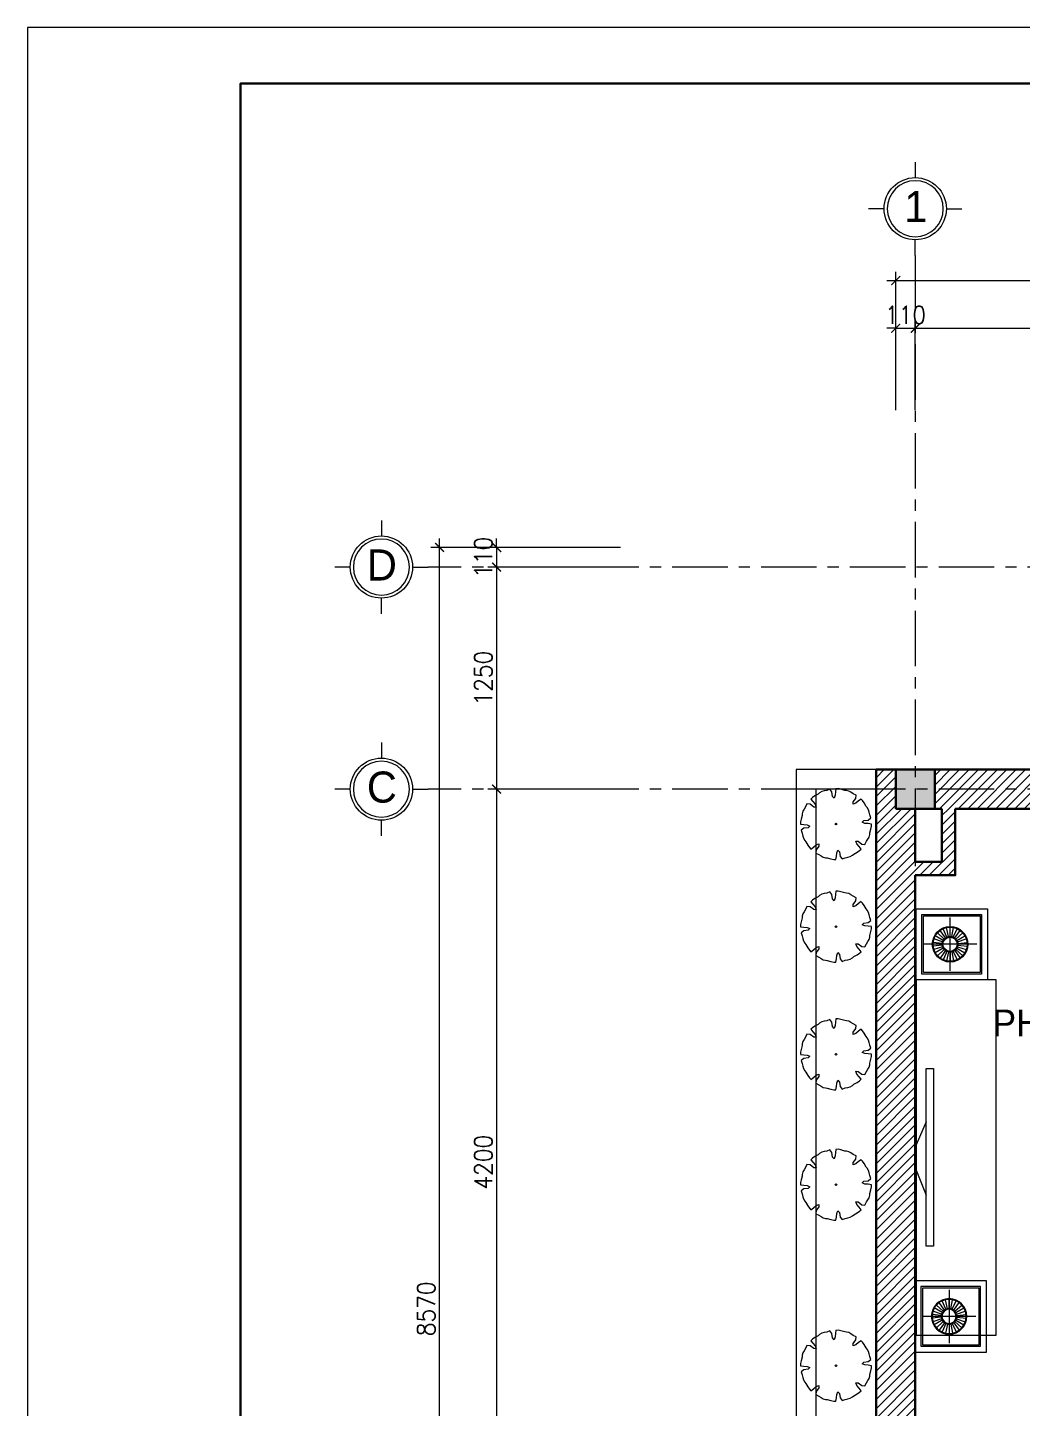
# Model space of a CAD drawing. Header units: millimetres. Extents: x -529782 to -142003, y -492574 to -273331.
# Drawn here: x -270099 to -264501, y -383213 to -375441 of the extents above; entities that cross this region are included whole.
import ezdxf
from ezdxf.enums import TextEntityAlignment as Align

# ---------------------------------------------------------------- set-up
doc = ezdxf.new("R2010")
doc.units = ezdxf.units.MM
doc.header["$LTSCALE"] = 500
doc.header["$MEASUREMENT"] = 0
doc.header["$PDMODE"] = 3
doc.linetypes.add('CENTER', pattern=[2, 1.25, -0.25, 0.25, -0.25])
doc.layers.get('0').update_dxf_attribs({"linetype": 'CONTINUOUS', "lineweight": 13})
doc.layers.get('Defpoints').update_dxf_attribs({"color": 255, "linetype": 'CONTINUOUS', "lineweight": 13})
for name, color, linetype, lineweight in [('1.cat 30', 30, 'CONTINUOUS', 35), ('1.cot', 2, 'CONTINUOUS', 35), ('2.thay 145', 145, 'CONTINUOUS', 18), ('3.manh 08', 8, 'CONTINUOUS', 9), ('7.tim 67', 67, 'CENTER', 9), ('8.vat lieu 08', 8, 'CONTINUOUS', 5), ('9.text \xad white', 7, 'CONTINUOUS', 15), ('CA.thay 145', 145, 'CONTINUOUS', 18), ('noithat', 15, 'CONTINUOUS', 9)]:
    doc.layers.add(name, color=color, linetype=linetype, lineweight=lineweight)
doc.styles.add('CA.JSC1', font='')
doc.styles.get("Standard").update_dxf_attribs({"font": 'txt.shx', "width": 0.9})
doc.styles.get('CA.JSC1').set_extended_font_data('.VnAvantH')
doc.dimstyles.new('CA 50', dxfattribs={"dimscale": 0, "dimtxt": 100, "dimasz": 50, "dimexe": 50, "dimexo": 0, "dimgap": 25, "dimtad": 1, "dimdec": 0, "dimzin": 0, "dimdsep": 46, "dimtxsty": 'Standard', "dimblk": 'ARCHTICK', "dimcen": 0.09, "dimdle": 50, "dimclrd": 256, "dimclre": 256, "dimclrt": 7, "dimadec": 0, "dimazin": 0, "dimtfac": 1, "dimtdec": 0, "dimtix": 1, "dimtmove": 2, "dimatfit": 3, "dimldrblk": 'DOT', "dimfxl": 1, "dimtolj": 1, "dimtzin": 0, "dimarcsym": 0})
pattern_1 = [(45, (0, 0), (-26.51650429449553, 26.51650429449553), [])]

# ---------------------------------------------------------------- blocks, each defined once
blk = doc.blocks.new('A$C5087272F')
at = {"layer": 'noithat'}
for p, q in [((-0.0007299021817743778, 500.000033332326), (499.9992700978182, 500.000033332326)), ((-0.0007299021817743778, 3.333232598379254e-05), (-0.0007299021817743778, 500.000033332326)), ((499.9992700978182, 500.000033332326), (499.9992700978182, 3.333232598379254e-05)), ((39.99927009781823, 460.000033332326), (459.9992700978182, 460.000033332326)), ((39.99927009781823, 40.00003333232598), (39.99927009781823, 460.000033332326)), ((49.99927009781823, 450.000033332326), (449.9992700978182, 450.000033332326)), ((49.99927009781823, 50.00003333232598), (49.99927009781823, 450.000033332326)), ((250.364759543445, 425.4739536031266), (250.364759543445, 50.47395360312657)), ((449.9992700978182, 450.000033332326), (449.9992700978182, 50.00003333232598)), ((459.9992700978182, 460.000033332326), (459.9992700978182, 40.00003333232598)), ((205.8688248484395, 270.302142476954), (153.2827202170156, 308.5081838763435)), ((213.5625761910342, 278.8469190023025), (170.0690867765807, 327.1513326599379)), ((222.864759543445, 285.6053508094628), (190.364759543445, 341.8970020546694)), ((233.3688248484395, 290.2820619999547), (213.2827202170156, 352.1007355584879)), ((244.6156940623187, 292.6726578458329), (237.8213439448737, 357.3165810464998)), ((256.1138250171207, 292.6726578458329), (262.9081751345657, 357.3165810464998)), ((267.3606942309998, 290.2820619999547), (287.4467988624237, 352.1007355584879)), ((277.864759543445, 285.6053508094628), (310.364759543445, 341.8970020546694)), ((287.1669428884052, 278.8469190023025), (330.6604323028587, 327.1513326599379)), ((294.8606942309998, 270.302142476954), (347.4467988624237, 308.5081838763435)), ((437.864759543445, 237.9739536031266), (62.86475954344496, 237.9739536031266)), ((195.364759543445, 237.9739536031266), (130.364759543445, 237.9739536031266)), ((196.5666415034793, 249.4090965970536), (132.9870474501513, 262.9233565016766)), ((196.5666415034793, 226.5388106054743), (132.9870474501513, 213.0245507045765)), ((200.1197593673132, 260.3444689720054), (140.7393046258949, 286.7823507695575)), ((200.1197593673132, 215.6034382342477), (140.7393046258949, 189.1655564329703)), ((205.8688248484395, 205.6457647255738), (153.2827202170156, 167.4397233261843)), ((213.5625761910342, 197.1009882002254), (170.0690867765807, 148.7965745463152)), ((287.1669428884052, 197.1009882002254), (330.6604323028587, 148.7965745463152)), ((294.8606942309998, 205.6457647255738), (347.4467988624237, 167.4397233261843)), ((300.6097597121261, 260.3444689720054), (359.990214460995, 286.7823507695575)), ((300.6097597121261, 215.6034382342477), (359.990214460995, 189.1655564329703)), ((304.1628775834106, 249.4090965970536), (367.742471629288, 262.9233565016766)), ((304.1628775834106, 226.5388106054743), (367.742471629288, 213.0245507045765)), ((305.364759543445, 237.9739536031266), (370.364759543445, 237.9739536031266)), ((222.864759543445, 190.342556393065), (190.364759543445, 134.0509051478584)), ((233.3688248484395, 185.6658452062984), (213.2827202170156, 123.8471716477652)), ((244.6156940623187, 183.275249356695), (237.8213439448737, 118.6313261597534)), ((256.1138250171207, 183.275249356695), (262.9081751345657, 118.6313261597534)), ((267.3606942309998, 185.6658452062984), (287.4467988624237, 123.8471716477652)), ((277.864759543445, 190.342556393065), (310.364759543445, 134.0509051478584)), ((499.9992700978182, 3.333232598379254e-05), (-0.0007299021817743778, 3.333232598379254e-05)), ((459.9992700978182, 40.00003333232598), (39.99927009781823, 40.00003333232598)), ((449.9992700978182, 50.00003333232598), (49.99927009781823, 50.00003333232598))]:
    blk.add_line(p, q, dxfattribs=at)
for radius in [125, 120, 55, 50]:
    blk.add_circle((250.364759543445, 237.9739536031266), radius, dxfattribs=at)
blk = doc.blocks.new('A$C4C885104')
at = {"color": 116}
for p, q in [((436.6658100187778, 1150.784047540277), (391.9539651125669, 1141.274789348245)), ((488.6582685410976, 1170.073332030326), (436.6658100187778, 1150.784047540277)), ((523.2338181063533, 1127.694199115038), (488.6582685410976, 1170.073332030326)), ((590.7773687541485, 1179.303973764181), (582.2152336016297, 1127.694199115038)), ((626.0363964810967, 1180.779463738203), (590.9718065112829, 1179.016527913511)), ((674.1872363835573, 1171.091655563563), (626.0363964810967, 1180.779463738203)), ((735.6963426545262, 1151.897532328963), (674.1872363835573, 1171.091655563563)), ((763.951683267951, 1150.556445363909), (735.6963426545262, 1151.897532328963)), ((806.5286409407854, 1140.67340945825), (763.951683267951, 1150.556445363909)), ((108.3223132416606, 928.0125306583941), (85.21269899606705, 877.6437764950097)), ((162.7678298652172, 922.4715949036181), (108.3223132416606, 928.0125306583941)), ((221.9800174385309, 874.0717957802117), (162.7678298652172, 922.4715949036181)), ((174.0000470802188, 1006.677533041686), (204.473745688796, 964.1375089287758)), ((197.8864303231239, 1032.629086423665), (174.3408041521907, 1006.611803103238)), ((238.7920089364052, 1059.793210025877), (197.8864303231239, 1032.629086423665)), ((204.473745688796, 964.1375089287758), (243.7894519716501, 920.8273653835058)), ((295.8722552955151, 1089.668938875198), (238.7920089364052, 1059.793210025877)), ((243.7894519716501, 920.8273653835058), (261.6728151217103, 873.3919323831797)), ((316.8008278906345, 1108.683531083167), (295.8722552955151, 1089.668938875198)), ((353.90112221241, 1131.769455332309), (316.8008278906345, 1108.683531083167)), ((391.9539651125669, 1141.274789348245), (353.90112221241, 1131.769455332309)), ((530.8443866893649, 1051.643678631634), (523.2338181063533, 1127.694199115038)), ((558.4339253008366, 1023.12375240773), (530.8443866893649, 1051.643678631634)), ((579.362497895956, 1069.298544041812), (558.4339253008366, 1023.12375240773)), ((582.2152336016297, 1127.694199115038), (579.362497895956, 1069.298544041812)), ((840.1634260341525, 1120.514920104295), (806.5286409407854, 1140.67340945825)), ((878.5079255625606, 1095.650363322347), (840.1634260341525, 1120.514920104295)), ((874.2528812214732, 919.3636479377747), (874.9314493313432, 959.0203841254115)), ((921.7349730953574, 937.2313998639584), (874.2528812214732, 919.3636479377747)), ((874.9314493313432, 959.0203841254115), (923.3798379153013, 1018.174386106431)), ((928.9252418875694, 1072.564439073205), (878.5079255625606, 1095.650363322347)), ((965.0867357477546, 976.5084720775485), (921.7349730953574, 937.2313998639584)), ((923.3798379153013, 1018.174386106431), (928.9252418875694, 1072.564439073205)), ((1007.667621448636, 1006.950263235718), (965.0867357477546, 976.5084720775485)), ((1033.645683541894, 983.0893143303692), (1007.60379087925, 1006.611803103238)), ((1060.835544556379, 942.2219700105488), (1033.645683541894, 983.0893143303692)), ((1090.742624059319, 885.1997763514519), (1060.835544556379, 942.2219700105488)), ((28.91413167864084, 734.9715481288731), (9.701128542423248, 673.5248466357589)), ((30.25457375496626, 763.201085370034), (28.91413167864084, 734.9715481288731)), ((40.14733090251684, 805.732280086726), (30.25457375496626, 763.201085370034)), ((60.3266307413578, 839.3359756208956), (40.14733090251684, 805.732280086726)), ((85.21269899606705, 877.6437764950097), (60.3266307413578, 839.3359756208956)), ((261.6728151217103, 873.3919323831797), (221.9800174385309, 874.0717957802117)), ((1109.77395555377, 864.2937315702438), (1090.742624059319, 885.1997763514519)), ((1132.883569799364, 827.2289132736623), (1109.77395555377, 864.2937315702438)), ((1128.806269057095, 658.0616332218051), (1171.226105317473, 692.6051687821746)), ((1142.400217555463, 789.2124824263155), (1132.883569799364, 827.2289132736623)), ((1151.916865311563, 744.5465362593532), (1142.400217555463, 789.2124824263155)), ((1171.226105317473, 692.6051687821746), (1151.916865311563, 744.5465362593532)), ((9.701128542423248, 673.5248466357589), (-0.0001368746161460876, 625.4213227592409)), ((-0.0001368746161460876, 625.4213227592409), (1.766497045755386, 590.3902083970606)), ((1.480732470750809, 590.1949806697667), (53.13734395802021, 581.641259200871)), ((53.13734395802021, 522.7187835760415), (10.71848971396685, 488.175248015672)), ((10.71848971396685, 488.175248015672), (30.02674770355225, 436.2338805347681)), ((53.13734395802021, 581.641259200871), (111.5924027115107, 578.7913267724216)), ((129.2646339610219, 530.322854578495), (53.13734395802021, 522.7187835760415)), ((111.5924027115107, 578.7913267724216), (157.8126132115722, 557.8823388591409)), ((157.8126132115722, 557.8823388591409), (129.2646339610219, 530.322854578495)), ((1024.130999803543, 622.8980779387057), (1052.678979061544, 650.456581171602)), ((1070.351210311055, 601.9881089814007), (1024.130999803543, 622.8980779387057)), ((1052.678979061544, 650.456581171602), (1128.806269057095, 658.0616332218051)), ((1128.806269057095, 599.138176549226), (1070.351210311055, 601.9881089814007)), ((1180.463862560689, 590.5844550840557), (1128.806269057095, 599.138176549226)), ((1153.030463352799, 445.8078876212239), (1172.243466481566, 507.2545891180634)), ((1172.243466481566, 507.2545891180634), (1181.943749897182, 555.3581129908562)), ((1181.943749897182, 555.3581129908562), (1180.17711597681, 590.3902083970606)), ((30.02674770355225, 436.2338805347681), (39.54339545965195, 391.5669533237815)), ((39.54339545965195, 391.5669533237815), (49.06004321575165, 353.5505224764347)), ((49.06004321575165, 353.5505224764347), (72.17063947021961, 316.4857041798532)), ((72.17063947021961, 316.4857041798532), (91.20197096467018, 295.5796593986452)), ((91.20197096467018, 295.5796593986452), (121.1090504676104, 238.5574657395482)), ((121.1090504676104, 238.5574657395482), (148.2979294732213, 197.691102463752)), ((216.8568772748113, 204.2719447165728), (260.2096219360828, 243.5490169301629)), ((260.2096219360828, 243.5490169301629), (307.691713809967, 261.4157878160477)), ((307.691713809967, 261.4157878160477), (307.0131456926465, 221.7590516246855)), ((920.2707979008555, 307.3875033706427), (959.9635955765843, 306.7076399698853)), ((938.1541610509157, 259.9520703665912), (920.2707979008555, 307.3875033706427)), ((977.4698673337698, 216.6419268213212), (938.1541610509157, 259.9520703665912)), ((959.9635955765843, 306.7076399698853), (1019.175783157349, 258.3088218942285)), ((1019.175783157349, 258.3088218942285), (1073.621299773455, 252.7669050954282)), ((1073.621299773455, 252.7669050954282), (1096.731896027923, 303.1366402991116)), ((1096.731896027923, 303.1366402991116), (1121.616982273757, 341.4434601292014)), ((1121.616982273757, 341.4434601292014), (1141.796282112598, 375.0471556670964)), ((1141.796282112598, 375.0471556670964), (1151.689039260149, 417.5783503837883)), ((1151.689039260149, 417.5783503837883), (1153.030463352799, 445.8078876212239)), ((148.2979294732213, 197.691102463752), (174.3408041521907, 174.167632650584)), ((174.2759915664792, 173.829172514379), (216.8568772748113, 204.2719447165728)), ((258.5637750998139, 162.6050496473908), (253.0183711349964, 108.2149966806173)), ((253.0183711349964, 108.2149966806173), (303.4356874525547, 85.12907242774963)), ((307.0131456926465, 221.7590516246855), (258.5637750998139, 162.6050496473908)), ((303.4356874525547, 85.12907242774963), (341.7801869884133, 60.26451564580202)), ((341.7801869884133, 60.26451564580202), (375.4159540832043, 40.10700733587146)), ((375.4159540832043, 40.10700733587146), (417.9919297471642, 30.22397143021226)), ((417.9919297471642, 30.22397143021226), (446.2482523694634, 28.88190342113376)), ((446.2482523694634, 28.88190342113376), (507.7573586478829, 9.688761230558157)), ((507.7573586478829, 9.688761230558157), (555.9072165340185, -2.798810601234436e-05)), ((555.9072165340185, -2.798810601234436e-05), (590.9718065112829, 1.763888884335756)), ((591.1672262698412, 1.476443029940128), (599.7283794134855, 53.08523663878441)), ((599.7283794134855, 53.08523663878441), (602.5820971354842, 111.4808917082846)), ((602.5820971354842, 111.4808917082846), (623.5106697231531, 157.6566643863916)), ((623.5106697231531, 157.6566643863916), (651.0992263332009, 129.1367381624877)), ((651.0992263332009, 129.1367381624877), (658.709794908762, 53.08523663878441)), ((658.709794908762, 53.08523663878441), (693.2863264903426, 10.70610371977091)), ((693.2863264903426, 10.70610371977091), (745.2787850052118, 29.99636925384402)), ((745.2787850052118, 29.99636925384402), (789.9896479025483, 39.50464640185237)), ((789.9896479025483, 39.50464640185237), (828.0424908101559, 49.00998041778803)), ((828.0424908101559, 49.00998041778803), (865.1437671333551, 72.09688571467996)), ((865.1437671333551, 72.09688571467996), (886.0723397284746, 91.11049687862396)), ((886.0723397284746, 91.11049687862396), (943.1516040787101, 120.9872067682445)), ((943.1516040787101, 120.9872067682445), (984.0571826919913, 148.1503493264318)), ((1007.943565934896, 174.1019027121365), (977.4698673337698, 216.6419268213212)), ((984.0571826919913, 148.1503493264318), (1007.60379087925, 174.167632650584))]:
    blk.add_line(p, q, dxfattribs=at)
blk.add_ellipse((590.9718065112829, 590.3902083970606), major_axis=(-12.27511061385772, 5.040717177489792e-09), ratio=0.9990173375210415, dxfattribs=at)
blk = doc.blocks.new('khung co loan')
at = {"layer": '1.cat 30'}
blk.add_lwpolyline([(1158.281703106128, -14553.47590842255), (1158.281703106128, -303.4759079545038), (20658.28170374641, -303.4759079545038), (20658.28170374641, -14553.47590842255)], close=True, dxfattribs=at)
at = {"layer": '3.manh 08'}
blk.add_lwpolyline([(0, -14850.00000048772), (21000.00000000023, -14850.00000048772), (21000.00000000023, -4.877219907939434e-07), (0, -4.877219907939434e-07)], close=True, dxfattribs=at)
blk = doc.blocks.new('A$C41BA5761')
at = {"layer": '2.thay 145'}
blk.add_lwpolyline([(839.9994073519047, 524.9998310285737, -3898660.642287513), (839.9994073521084, 525.0001542164828, 1.154242490888426e-06), (839.9994073524431, 524.9999926225864, 1.154242490888426e-06)], format="xyb", dxfattribs=at)
at = {"layer": '3.manh 08'}
for p, q in [((524.9994049160159, 1050.000159478077), (524.9994049160159, 875.0001713204256)), ((174.9994048396911, 525.0001523148676), (-0.000583361616008915, 525.0001523148676)), ((874.9994049923262, 525.0001523148676), (1049.999393193633, 525.0001523148676)), ((524.9994049160159, 0.0001831847475841641), (524.9994049160159, 175.000171342399))]:
    blk.add_line(p, q, dxfattribs=at)
blk.add_arc((524.9994049160159, 525.0001713313977), 349.9999999890093, 359.9999968883953, 359.9999381014106, dxfattribs=at)
blk = doc.blocks.new('_ArchTick')
at = {"color": 1, "linetype": 'ByBlock', "const_width": 0.150000081}
blk.add_lwpolyline([(-0.5000002699998731, -0.5000002699998731), (0.5000002699998731, 0.5000002699998731)], dxfattribs=at)
blk = doc.blocks.new('*D628')
at = {"layer": '7.tim 67', "linetype": 'Continuous', "lineweight": -2, "transparency": 16777216}
for p, q in [((5.820766091346741e-11, 2022.499999999942), (5.82389812553556e-11, 2533.999999999942)), ((110.0000000000582, 2022.499999999942), (110.0000000000582, 2533.999999999942)), ((5.823591963835773e-11, 2483.999999999942), (-49.99999999994176, 2483.999999999942)), ((5.823591963835773e-11, 2483.999999999942), (110.0000000000582, 2483.999999999942)), ((110.0000000000582, 2483.999999999942), (160.0000000000582, 2483.999999999942))]:
    blk.add_line(p, q, dxfattribs=at)
at = {"layer": 'Defpoints', "color": 0, "linetype": 'Continuous', "transparency": 16777216}
for p in [(110.0000000000582, 2483.999999999942), (5.820766091346741e-11, 2022.499999999942), (110.0000000000582, 2022.499999999942)]:
    blk.add_point(p, dxfattribs=at)
at = {"layer": '7.tim 67', "linetype": 'Continuous', "lineweight": -2, "transparency": 16777216, "xscale": 50, "yscale": 50, "zscale": 50}
blk.add_blockref('_ArchTick', (5.823591963835773e-11, 2483.999999999942), dxfattribs=at)
at = {"layer": '7.tim 67', "linetype": 'Continuous', "lineweight": -2, "transparency": 16777216, "xscale": 50, "yscale": 50, "zscale": 50, "rotation": 180}
blk.add_blockref('_ArchTick', (110.0000000000582, 2483.999999999942), dxfattribs=at)
at = {"layer": '7.tim 67', "color": 7, "linetype": 'Continuous', "transparency": 16777216, "insert": (55.00000000005824, 2558.999999999942), "char_height": 100, "attachment_point": 5}
blk.add_mtext('\\A1;110', dxfattribs=at)
blk = doc.blocks.new('_DOT')
at = {"color": 1, "linetype": 'ByBlock'}
blk.add_line((-0.5, 0), (-1, 0), dxfattribs=at)
at = {"color": 1, "linetype": 'ByBlock', "const_width": 0.5}
blk.add_lwpolyline([(-0.25, 0, 1), (0.25, 0, 1)], format="xyb", close=True, dxfattribs=at)
blk = doc.blocks.new('*D629')
at = {"layer": '7.tim 67', "linetype": 'Continuous', "lineweight": -2, "transparency": 16777216}
for p, q in [((110.0000000000582, 2022.499999999942), (110.0000000000582, 2533.999999999942)), ((5010.000000000058, 2022.499999999942), (5010.000000000058, 2533.999999999942)), ((60.00000000005824, 2483.999999999942), (5060.000000000058, 2483.999999999942))]:
    blk.add_line(p, q, dxfattribs=at)
at = {"layer": 'Defpoints', "color": 0, "linetype": 'Continuous', "transparency": 16777216}
for p in [(5010.000000000058, 2483.999999999942), (110.0000000000582, 2022.499999999942), (5010.000000000058, 2022.499999999942)]:
    blk.add_point(p, dxfattribs=at)
at = {"layer": '7.tim 67', "linetype": 'Continuous', "lineweight": -2, "transparency": 16777216, "xscale": 50, "yscale": 50, "zscale": 50, "rotation": 180}
blk.add_blockref('_ArchTick', (110.0000000000582, 2483.999999999942), dxfattribs=at)
at = {"layer": '7.tim 67', "linetype": 'Continuous', "lineweight": -2, "transparency": 16777216, "xscale": 50, "yscale": 50, "zscale": 50}
blk.add_blockref('_ArchTick', (5010.000000000058, 2483.999999999942), dxfattribs=at)
at = {"layer": '7.tim 67', "color": 7, "linetype": 'Continuous', "transparency": 16777216, "insert": (2560.000000000058, 2558.999999999942), "char_height": 100, "attachment_point": 5}
blk.add_mtext('\\A1;4900', dxfattribs=at)
blk = doc.blocks.new('*D633')
at = {"layer": '7.tim 67', "linetype": 'Continuous', "lineweight": -2, "transparency": 16777216}
for p, q in [((5.820766091346741e-11, 2022.499999999942), (5.825542213863416e-11, 2802.499999999942)), ((10220.00000000006, 2022.499999999942), (10220.00000000006, 2802.499999999942)), ((-49.99999999994175, 2752.499999999942), (10270.00000000006, 2752.499999999942))]:
    blk.add_line(p, q, dxfattribs=at)
at = {"layer": 'Defpoints', "color": 0, "linetype": 'Continuous', "transparency": 16777216}
for p in [(10220.00000000006, 2752.499999999942), (5.820766091346741e-11, 2022.499999999942), (10220.00000000006, 2022.499999999942)]:
    blk.add_point(p, dxfattribs=at)
at = {"layer": '7.tim 67', "linetype": 'Continuous', "lineweight": -2, "transparency": 16777216, "xscale": 50, "yscale": 50, "zscale": 50, "rotation": 180}
blk.add_blockref('_ArchTick', (5.825236052163629e-11, 2752.499999999942), dxfattribs=at)
at = {"layer": '7.tim 67', "linetype": 'Continuous', "lineweight": -2, "transparency": 16777216, "xscale": 50, "yscale": 50, "zscale": 50}
blk.add_blockref('_ArchTick', (10220.00000000006, 2752.499999999942), dxfattribs=at)
at = {"layer": '7.tim 67', "color": 7, "linetype": 'Continuous', "transparency": 16777216, "insert": (5110.000000000058, 2827.499999999942), "char_height": 100, "attachment_point": 5}
blk.add_mtext('\\A1;10220', dxfattribs=at)
blk = doc.blocks.new('*D634')
at = {"layer": '7.tim 67', "linetype": 'Continuous', "lineweight": -2, "transparency": 16777216}
for p, q in [((-1548.000000000058, 1250.000000000058), (-2296.000000000058, 1250.000000000058)), ((-2246.000000000058, 1250.000000000058), (-2246.000000000058, 1300.000000000058)), ((-2246.000000000058, 1250.000000000058), (-2246.000000000058, 1140.000000000058)), ((-1548.000000000058, 1140.000000000058), (-2296.000000000058, 1140.000000000058)), ((-2246.000000000058, 1140.000000000058), (-2246.000000000058, 1090.000000000058))]:
    blk.add_line(p, q, dxfattribs=at)
at = {"layer": 'Defpoints', "color": 0, "linetype": 'Continuous', "transparency": 16777216}
for p in [(-1548.000000000058, 1250.000000000058), (-2246.000000000058, 1140.000000000058), (-1548.000000000058, 1140.000000000058)]:
    blk.add_point(p, dxfattribs=at)
at = {"layer": '7.tim 67', "linetype": 'Continuous', "lineweight": -2, "transparency": 16777216, "xscale": 50, "yscale": 50, "zscale": 50}
for p, rotation in [((-2246.000000000058, 1250.000000000058), 270), ((-2246.000000000058, 1140.000000000058), 90)]:
    blk.add_blockref('_ArchTick', p, dxfattribs=dict(at, rotation=rotation))
at = {"layer": '7.tim 67', "color": 7, "linetype": 'Continuous', "transparency": 16777216, "insert": (-2321.000000000059, 1195.000000000058), "char_height": 100, "attachment_point": 5, "rotation": 90}
blk.add_mtext('\\A1;110', dxfattribs=at)
blk = doc.blocks.new('*D635')
at = {"layer": '7.tim 67', "linetype": 'Continuous', "lineweight": -2, "transparency": 16777216}
for p, q in [((-2246.000000000058, 1190.000000000058), (-2246.000000000058, -160.000000000058)), ((-1548.000000000058, 1140.000000000058), (-2296.000000000058, 1140.000000000058)), ((-1548.000000000058, -110.0000000000582), (-2296.000000000058, -110.000000000058))]:
    blk.add_line(p, q, dxfattribs=at)
at = {"layer": 'Defpoints', "color": 0, "linetype": 'Continuous', "transparency": 16777216}
for p in [(-1548.000000000058, 1140.000000000058), (-2246.000000000058, -110.000000000058), (-1548.000000000058, -110.0000000000582)]:
    blk.add_point(p, dxfattribs=at)
at = {"layer": '7.tim 67', "linetype": 'Continuous', "lineweight": -2, "transparency": 16777216, "xscale": 50, "yscale": 50, "zscale": 50}
for p, rotation in [((-2246.000000000058, 1140.000000000058), 90), ((-2246.000000000058, -110.000000000058), 270)]:
    blk.add_blockref('_ArchTick', p, dxfattribs=dict(at, rotation=rotation))
at = {"layer": '7.tim 67', "color": 7, "linetype": 'Continuous', "transparency": 16777216, "insert": (-2321.000000000058, 514.9999999999998), "char_height": 100, "attachment_point": 5, "rotation": 90}
blk.add_mtext('\\A1;1250', dxfattribs=at)
blk = doc.blocks.new('*D636')
at = {"layer": '7.tim 67', "linetype": 'Continuous', "lineweight": -2, "transparency": 16777216}
for p, q in [((-2246.000000000057, -60.00000000005801), (-2246.000000000058, -4359.999999999999)), ((-1548.000000000058, -110.0000000000582), (-2296.000000000057, -110.000000000058)), ((-1548.000000000058, -4310), (-2296.000000000058, -4309.999999999999))]:
    blk.add_line(p, q, dxfattribs=at)
at = {"layer": 'Defpoints', "color": 0, "linetype": 'Continuous', "transparency": 16777216}
for p in [(-1548.000000000058, -110.0000000000582), (-2246.000000000058, -4309.999999999999), (-1548.000000000058, -4310)]:
    blk.add_point(p, dxfattribs=at)
at = {"layer": '7.tim 67', "linetype": 'Continuous', "lineweight": -2, "transparency": 16777216, "xscale": 50, "yscale": 50, "zscale": 50}
for p, rotation in [((-2246.000000000057, -110.000000000058), 90), ((-2246.000000000058, -4309.999999999999), 270)]:
    blk.add_blockref('_ArchTick', p, dxfattribs=dict(at, rotation=rotation))
at = {"layer": '7.tim 67', "color": 7, "linetype": 'Continuous', "transparency": 16777216, "insert": (-2321.000000000057, -2210.000000000029), "char_height": 100, "attachment_point": 5, "rotation": 90}
blk.add_mtext('\\A1;4200', dxfattribs=at)
blk = doc.blocks.new('*D639')
at = {"layer": '7.tim 67', "linetype": 'Continuous', "lineweight": -2, "transparency": 16777216}
for p, q in [((-1548.000000000058, 1250.000000000058), (-2617.000000000058, 1250.000000000058)), ((-2567.00000000006, -7369.999999999999), (-2567.000000000058, 1300.000000000058)), ((-1548.000000000058, -7320), (-2617.00000000006, -7319.999999999999))]:
    blk.add_line(p, q, dxfattribs=at)
at = {"layer": 'Defpoints', "color": 0, "linetype": 'Continuous', "transparency": 16777216}
for p in [(-2567.000000000058, 1250.000000000058), (-1548.000000000058, 1250.000000000058), (-1548.000000000058, -7320)]:
    blk.add_point(p, dxfattribs=at)
at = {"layer": '7.tim 67', "linetype": 'Continuous', "lineweight": -2, "transparency": 16777216, "xscale": 50, "yscale": 50, "zscale": 50}
for p, rotation in [((-2567.000000000058, 1250.000000000058), 90), ((-2567.00000000006, -7319.999999999999), 270)]:
    blk.add_blockref('_ArchTick', p, dxfattribs=dict(at, rotation=rotation))
at = {"layer": '7.tim 67', "color": 7, "linetype": 'Continuous', "transparency": 16777216, "insert": (-2642.000000000059, -3034.999999999971), "char_height": 100, "attachment_point": 5, "rotation": 90}
blk.add_mtext('\\A1;8570', dxfattribs=at)
blk = doc.blocks.new('sdfdggh')
at = {"layer": '7.tim 67', "ltscale": 0.5}
for p, q in [((110.0000000000582, 2894.499999999942), (110.0000000000582, -9823.000000000058)), ((12554.49999999994, 1140.000000000058), (-2632.000000000058, 1140.000000000058)), ((12554.49999999994, -110), (-2632.000000000058, -110))]:
    blk.add_line(p, q, dxfattribs=at)
at = {"layer": '2.thay 145', "xscale": 0.5, "yscale": 0.5, "zscale": 0.5}
for p in [(-152.4997024579789, 2894.499908407568), (-3156.999696596875, 877.4999238426099), (-3156.999696596875, -372.5000761574483)]:
    blk.add_blockref('A$C41BA5761', p, dxfattribs=at)
at = {"layer": '9.text \xad white', "style": 'CA.JSC1'}
for s, p in [('1', (112.7503165227245, 3168.749930287537)), ('d', (-2891.749677616288, 1151.749945722579)), ('c', (-2891.749677616288, -98.25005427747965))]:
    blk.add_text(s, height=174.9999882000658, dxfattribs=at).set_placement(p, align=Align.MIDDLE)
at = {"layer": '7.tim 67', "color": 9, "linetype": 'Continuous'}
for base, p1, p2, picture, middle in [((10220.00000000006, 2752.499999999942), (5.820766091346741e-11, 2022.499999999942), (10220.00000000006, 2022.499999999942), '*D633', (5110.000000000058, 2827.499999999942)), ((110.0000000000582, 2483.999999999942), (5.820766091346741e-11, 2022.499999999942), (110.0000000000582, 2022.499999999942), '*D628', (55.00000000005824, 2558.999999999942)), ((5010.000000000058, 2483.999999999942), (110.0000000000582, 2022.499999999942), (5010.000000000058, 2022.499999999942), '*D629', (2560.000000000058, 2558.999999999942))]:
    dim = blk.add_linear_dim(base=base, p1=p1, p2=p2, dimstyle='CA 50', override={"dimscale": 1}, dxfattribs=at)
    dim.commit()
    dim.dimension.update_dxf_attribs({"geometry": picture, "text_midpoint": middle})
for base, p1, p2, picture, middle in [((-2567.000000000058, 1250.000000000058), (-1548.000000000058, -7320), (-1548.000000000058, 1250.000000000058), '*D639', (-2642.000000000059, -3034.999999999971)), ((-2246.000000000058, 1140.000000000058), (-1548.000000000058, 1250.000000000058), (-1548.000000000058, 1140.000000000058), '*D634', (-2321.000000000059, 1195.000000000058)), ((-2246.000000000058, -110.000000000058), (-1548.000000000058, 1140.000000000058), (-1548.000000000058, -110.0000000000582), '*D635', (-2321.000000000058, 514.9999999999998)), ((-2246.000000000058, -4309.999999999999), (-1548.000000000058, -110.0000000000582), (-1548.000000000058, -4310), '*D636', (-2321.000000000057, -2210.000000000029))]:
    dim = blk.add_linear_dim(base=base, p1=p1, p2=p2, angle=90, dimstyle='CA 50', override={"dimscale": 1}, dxfattribs=at)
    dim.commit()
    dim.dimension.update_dxf_attribs({"geometry": picture, "text_midpoint": middle})

msp = doc.modelspace()

# ---------------------------------------------------------------- hatches: boundary and pattern name
at = {"layer": '1.cot'}
msp.add_hatch(color=256, dxfattribs=at).paths.add_polyline_path([(-264993.8179060325, -379617.4999999998), (-265213.8179060325, -379617.4999999998), (-265213.8179060325, -379837.4999999998), (-264993.8179060325, -379837.4999999998)])
at = {"layer": '8.vat lieu 08'}
h = msp.add_hatch(dxfattribs=at)
h.set_pattern_fill('ANSI31', color=256, scale=300, style=0)
h.set_pattern_definition(pattern_1)
h.paths.add_polyline_path([(-263653.8179060412, -383817.4999999998), (-264283.8179060324, -383817.4999999997), (-264283.8179060325, -384037.4999999998), (-263653.8179060411, -384037.4999999999)], flags=17)
h.paths.add_polyline_path([(-260313.8179060325, -383817.4999999998), (-260753.8179060325, -383817.4999999999), (-260753.8179060325, -384037.5000000001), (-260313.8179060325, -384037.5000000002)])
h.paths.add_polyline_path([(-264883.8179060325, -383817.4999999997), (-264993.8179060325, -383817.4999999998), (-264993.8179060325, -384037.4999999998), (-264883.8179060325, -384037.4999999998)], flags=17)
h.paths.add_polyline_path([(-264993.8179060325, -379837.4999999998), (-264353.8179060327, -379837.4999999998), (-264353.8179060325, -379727.4999999994), (-264203.8179060325, -379727.4999999994), (-264203.8179060327, -379837.4999999998), (-264053.8179060327, -379837.4999999998), (-264053.8179060325, -379727.4999999999), (-263903.8179060325, -379727.4999999999), (-263903.8179060327, -379837.4999999998), (-260603.8179060326, -379837.4999999998), (-260603.8179060325, -379727.4999999999), (-260453.8179060325, -379727.4999999999), (-260453.8179060326, -379837.4999999999), (-260313.8179060325, -379837.4999999999), (-260313.8179060325, -379617.4999999998), (-264993.8179060325, -379617.4999999999)])
h.paths.add_polyline_path([(-265103.8179060325, -383817.4999999998), (-265103.8179060325, -379837.4999999998), (-265213.8179060325, -379837.4999999999), (-265213.8179060325, -379617.4999999998), (-265323.8179060325, -379617.4999999998), (-265323.8179060325, -384127.4999999998), (-264993.8179060325, -384127.4999999998), (-264993.8179060325, -384037.4999999998), (-265213.8179060325, -384037.4999999998), (-265213.8179060325, -383817.4999999998)])
h = msp.add_hatch(dxfattribs=at)
h.set_pattern_fill('ANSI31', color=256, scale=300, style=0)
h.set_pattern_definition(pattern_1)
h.paths.add_polyline_path([(-264878.8179060325, -379837.4999999998), (-264953.8179060325, -379837.4999999998), (-264953.8179060325, -380137.4999999998), (-265103.8179060325, -380137.4999999998), (-265103.8179060325, -380212.4999999998), (-264878.8179060325, -380212.4999999998)])
h = msp.add_hatch(dxfattribs=at)
h.set_pattern_fill('DOTS', color=250, scale=1000, angle=-2.544443745170813e-14, style=0)
h.set_pattern_definition([(360, (58476.18209396751, 3915), (31.25000000000003, 62.49999999999999), [0, -62.5])])
h.paths.add_polyline_path([(-262173.0061614558, -380525.7994747369, -0.4142135623730951), (-262206.3811614562, -380559.1744747372), (-262673.6311614562, -380559.1744747372, -0.3178372451937553), (-262705.0974132192, -380536.9244747372), (-262762.6311614562, -380536.9244747372, -0.4142135623700302), (-262796.0061614565, -380503.5494747372, 0.4142135623700302), (-262762.6311614562, -380536.9244747372), (-262705.0974132193, -380536.9244747372, -0.08516423317336645), (-262707.0061614562, -380525.7994747372), (-262707.0061614562, -380014.0494747335, -0.4142135624027227), (-262673.6311614558, -379980.6744747297), (-262206.3811614562, -379980.6744747297, -0.4142135623700302), (-262173.0061614562, -380014.0494747301), (-262173.0061614562, -380069.6744747335), (-262149.3295867119, -380069.6744747334), (-262149.3295867119, -380014.0494747335, -0.4142135624027227), (-262115.9545867115, -379980.6744747297), (-261648.7045867119, -379980.6744747297, -0.4142135623700302), (-261615.3295867119, -380014.0494747301), (-261615.3295867119, -380525.7994747372, -0.4142135623700302), (-261648.7045867122, -380559.1744747372), (-262115.9545867119, -380559.1744747372, -0.4142135623700302), (-262149.3295867119, -380525.7994747369), (-262149.3295867118, -380069.6744747334), (-262173.0061614562, -380069.6744747334)], flags=16)
h.paths.add_polyline_path([(-263240.7639691751, -380147.6988607557, -1), (-262947.5420780209, -380147.6988607557, -1)], flags=16)
h.paths.add_polyline_path([(-262117.0359728683, -380953.45570829), (-261529.5686957288, -380953.45570829, -0.4142135623700302), (-261496.1936957288, -380986.8307082904), (-261496.1936957288, -381508.7702977495, -0.4142135623700302), (-261529.5686957292, -381542.1452977495), (-262117.0359728683, -381542.1452977495, -0.4142135623700302), (-262150.4109728683, -381508.7702977491), (-262150.4109728683, -380986.83070829, -0.4142135623664544)], flags=16)
h.paths.add_polyline_path([(-262594.3014858786, -381033.0585491866), (-262594.3014858786, -381478.0585491942), (-263039.301485886, -381478.0585491942), (-263039.301485886, -381033.0585491867)], flags=16)
h.paths.add_polyline_path([(-261592.3662993435, -380014.0494747335, -0.4142135624027227), (-261558.9912993431, -379980.6744747297), (-261091.741299336, -379980.6744747297, -0.4142135623700302), (-261058.366299336, -380014.0494747301), (-261058.366299336, -380525.7994747372, -0.4142135623700302), (-261091.7412993364, -380559.1744747372), (-261558.9912993435, -380559.1744747372, -0.4142135623700302), (-261592.3662993435, -380525.7994747369)], flags=16)
h.paths.add_polyline_path([(-261035.4030119676, -380014.0494747335, -0.4142135624027227), (-261002.0280119673, -379980.6744747297), (-260876.9490660701, -379980.6744747297, -0.4142135623751922), (-260454.1990660626, -380403.4244747342), (-260454.1990660626, -380525.7994747372, -0.4142135623700302), (-260487.574066063, -380559.1744747372), (-261002.0280119676, -380559.1744747372, -0.4142135623700302), (-261035.4030119676, -380525.7994747369)], flags=16)
h.paths.add_polyline_path([(-261005.6239565734, -380580.743516414), (-260493.8739565734, -380580.743516414, -0.4142135624354151), (-260460.4989565659, -380614.1185164144), (-260460.4989565659, -381081.3685164215, -0.4142135623700302), (-260493.8739565663, -381114.7435164215), (-261005.6239565734, -381114.7435164215, -0.08516423317381855), (-261016.7489565734, -381112.8347681843), (-261016.7489565734, -381170.3685164215, 0.4142135623730951), (-260983.373956573, -381203.7435164218, -0.4142135623730951), (-261016.7489565734, -381170.3685164215), (-261016.7489565734, -381112.8347681846, -0.3178372451947155), (-261038.9989565734, -381081.3685164215), (-261038.9989565734, -380614.118516414, -0.4142135623664544)], flags=16)
h.paths.add_polyline_path([(-262433.5074982692, -381876.2499892512), (-262433.5074982691, -381898.4999892512), (-262377.8824982691, -381898.4999892512, -0.4142135623700302), (-262344.5074982688, -381931.8749892512, 0.4142135623700302), (-262377.8824982691, -381898.4999892512), (-262433.5074982691, -381898.4999892512), (-262433.5074982691, -382421.3749892549, -0.4142135623700302), (-262466.8824982695, -382454.7499892549), (-262934.1324982766, -382454.7499892549, -0.4142135623700302), (-262967.5074982766, -382421.3749892546), (-262967.5074982766, -381909.6249892512, -0.08516423317381855), (-262965.5987500394, -381898.4999892512), (-263023.1324982766, -381898.4999892512, 0.4142135623730951), (-263056.5074982769, -381931.8749892515, -0.4142135623730951), (-263023.1324982766, -381898.4999892512), (-262965.5987500398, -381898.4999892512, -0.3178372451947155), (-262934.1324982766, -381876.2499892512)], flags=16)
h.paths.add_polyline_path([(-261746.1704725746, -381898.4999892512), (-261690.5454725746, -381898.4999892512), (-261690.5454725747, -381876.2499892512), (-261189.9204725671, -381876.2499892512, -0.3178372451937553), (-261158.4542208041, -381898.4999892512), (-261100.9204725671, -381898.4999892512, -0.4142135623700302), (-261067.5454725668, -381931.8749892512, 0.4142135623700302), (-261100.9204725671, -381898.4999892512), (-261158.454220804, -381898.4999892512, -0.08516423317336645), (-261156.5454725671, -381909.6249892512), (-261156.5454725671, -382421.3749892549, -0.4142135623700302), (-261189.9204725675, -382454.7499892549), (-261657.1704725746, -382454.7499892549, -0.4142135623700302), (-261690.5454725746, -382421.3749892546), (-261690.5454725746, -381898.4999892513), (-261746.1704725745, -381898.4999892512, 0.4142135623736058), (-261779.5454725749, -381931.8749892515, -0.4142135623730951)], flags=16)
h.paths.add_polyline_path([(-264720.2279327242, -381171.0423307131), (-263088.0732731075, -381171.0423307131), (-263088.0732731075, -380869.4560782347), (-264720.2279327242, -380869.4560782347)], flags=9)
edge = h.paths.add_edge_path()
edge.add_line((-260806.7063028935, -381364.6420214312), (-260716.8796126444, -381364.6420214311))
edge.add_line((-260716.8796126444, -381364.6420214311), (-260716.8796126444, -381203.7435164215))
edge.add_line((-260716.8796126444, -381203.7435164215), (-260376.3240660626, -381203.7435164215))
edge.add_arc((-260376.3240660626, -381170.3685164211), 33.37500000034925, 270, 360)
edge.add_line((-260342.9490660623, -381170.3685164211), (-260342.9490660626, -380370.049474735))
edge.add_arc((-260843.5740660679, -380370.049474735), 500.6250000052387, -2.544443745170813e-14, 89.99999999940042)
edge.add_line((-260843.5740660626, -379869.4244747297), (-262762.6311614633, -379869.4244747297))
edge.add_arc((-262762.6311614633, -379902.7994747301), 33.37500000034925, 89.99999999999999, 179.9999999994004)
edge.add_line((-262796.0061614636, -379902.7994747297), (-262796.0061614636, -380292.6911226051))
edge.add_line((-262796.0061614636, -380292.6911226051), (-262871.6530235905, -380292.6911226051))
edge.add_line((-262871.6530235905, -380292.6911226051), (-262871.6530235905, -379925.1988607557))
edge.add_line((-262871.6530235905, -379925.1988607557), (-263316.653023598, -379925.1988607558))
edge.add_line((-263316.653023598, -379925.1988607558), (-263316.653023598, -380288.7653590241))
edge.add_line((-263316.653023598, -380288.7653590241), (-263452.8175051261, -380288.7653590241))
edge.add_line((-263452.8175051261, -380288.7653590241), (-263452.8175051261, -382186.969430747))
edge.add_line((-263452.8175051261, -382186.969430747), (-263056.5074982767, -382186.969430747))
edge.add_line((-263056.5074982767, -382186.969430747), (-263056.5074982766, -382532.6249892546))
edge.add_arc((-263023.1324982762, -382532.6249892546), 33.37500000034925, 180, 269.9999999994004)
edge.add_line((-263023.1324982766, -382565.9999892549), (-262377.8824982695, -382565.9999892549))
edge.add_arc((-262377.8824982695, -382532.6249892546), 33.37500000034925, 270, 359.9999999994005)
edge.add_line((-262344.5074982691, -382532.6249892549), (-262344.5074982691, -382186.969430747))
edge.add_line((-262344.5074982691, -382186.969430747), (-261779.5454725746, -382186.969430747))
edge.add_line((-261779.5454725746, -382186.969430747), (-261779.5454725746, -382532.6249892546))
edge.add_arc((-261746.1704725742, -382532.6249892546), 33.37500000034925, 180, 269.9999999994004)
edge.add_line((-261746.1704725746, -382565.9999892549), (-261100.9204725675, -382565.9999892549))
edge.add_arc((-261100.9204725675, -382532.6249892546), 33.37500000034925, 270, 359.9999999994005)
edge.add_line((-261067.5454725671, -382532.6249892549), (-261067.5454725671, -382186.9694307471))
edge.add_line((-261067.5454725671, -382186.9694307471), (-260716.8796126444, -382186.969430747))
edge.add_line((-260716.8796126444, -382186.969430747), (-260716.8796126444, -381809.6420214349))
edge.add_line((-260716.8796126444, -381809.6420214349), (-260806.7063028935, -381809.6420214349))
edge.add_line((-260806.7063028935, -381809.6420214349), (-260806.7063028935, -381364.6420214312))

# ---------------------------------------------------------------- linework, layer by layer
at = {"layer": '1.cat 30'}
for p, q in [((-265323.8179060325, -384127.4999999998), (-265323.8179060325, -379617.4999999998)), ((-265323.8179060325, -379617.4999999998), (-260313.8179060325, -379617.4999999998)), ((-265213.8179060325, -379617.4999999998), (-260313.8179060325, -379617.4999999998)), ((-265103.8179060325, -379837.4999999998), (-265103.8179060325, -380137.4999999998)), ((-264953.8179060325, -379837.4999999998), (-265103.8179060325, -379837.4999999998)), ((-264953.8179060325, -379837.4999999998), (-265103.8179060325, -379837.4999999998)), ((-265103.8179060325, -380137.4999999998), (-265103.8179060325, -379837.4999999998)), ((-264953.8179060325, -379837.4999999998), (-264953.8179060325, -380137.4999999998)), ((-264353.8179060327, -379837.4999999998), (-264878.8179060325, -379837.4999999998)), ((-264953.8179060325, -380137.4999999998), (-265103.8179060325, -380137.4999999998)), ((-264953.8179060325, -380137.4999999998), (-265103.8179060325, -380137.4999999998)), ((-265103.8179060325, -383817.4999999998), (-265103.8179060325, -380212.4999999998))]:
    msp.add_line(p, q, dxfattribs=at)
msp.add_lwpolyline([(-264878.8179060325, -379837.4999999998), (-264878.8179060325, -380212.4999999998), (-265103.8179060325, -380212.4999999998)], dxfattribs=at)
at = {"layer": '1.cot'}
msp.add_lwpolyline([(-265213.8179060325, -379837.4999999998), (-264993.8179060325, -379837.4999999998), (-264993.8179060325, -379617.4999999998), (-265213.8179060325, -379617.4999999998)], close=True, dxfattribs=at)
at = {"layer": 'CA.thay 145'}
for points in [[(-265323.8179060325, -379617.4999999998), (-265773.8179060325, -379617.4999999998), (-265773.8179060325, -384837.4999999999), (-264663.8179060325, -384837.4999999999)], [(-265323.8179060325, -379727.4999999998), (-265663.8179060325, -379727.4999999998), (-265663.8179060325, -384727.4999999999), (-264773.8179060325, -384727.4999999999)]]:
    msp.add_lwpolyline(points, dxfattribs=at)
at = {"layer": 'noithat'}
for points in [[(-265098.1691875706, -382800.2758272761), (-264648.1691875706, -382800.2758272761), (-264648.1691875706, -380800.2758272761), (-265098.1691875706, -380800.2758272761)], [(-265043.3597322502, -382300.2758272761), (-265043.3597322502, -381300.2758272761), (-265001.162862553, -381300.2758272761), (-265001.162862553, -382300.2758272761)], [(-265043.3597322502, -382013.6561637051), (-265043.3597322502, -381599.6734135468), (-265098.1691875706, -381729.2814170519), (-265098.1691875706, -381871.2702375004)]]:
    msp.add_lwpolyline(points, close=True, dxfattribs=at)

# ---------------------------------------------------------------- block references
at = {"layer": '2.thay 145', "xscale": 1.034937242569868, "yscale": 1.034937242628075, "zscale": 1.034937242583367}
msp.add_blockref('khung co loan', (-270099.31907998, -375441.258471216), dxfattribs=at)
at = {"layer": '7.tim 67', "color": 251}
msp.add_blockref('sdfdggh', (-265213.8179060325, -379617.4999999998), dxfattribs=at)
at = {"layer": 'noithat', "xscale": 0.338060800000676, "yscale": 0.338060799986124, "zscale": 0.338060800000676}
for p in [(-265749.7814460886, -380123.6375937156), (-265749.7814460886, -380701.1375937156), (-265749.7814460886, -381419.6375937156), (-265749.7814460886, -382153.6375937156), (-265749.7814460886, -383172.1375937156)]:
    msp.add_blockref('A$C4C885104', p, dxfattribs=at)
at = {"layer": 'noithat', "yscale": 0.8000000000465661, "zscale": 0.8, "rotation": 270}
for p, xscale in [((-265098.1692142365, -380400.2764111746), 0.8000000000465661), ((-265103.8179326984, -382895.4994161248), -0.8000000000465661)]:
    msp.add_blockref('A$C5087272F', p, dxfattribs=dict(at, xscale=xscale))

# ---------------------------------------------------------------- texts
at = {"layer": '9.text \xad white', "style": 'CA.JSC1'}
msp.add_text('phßng kh¸ch', height=150, dxfattribs=at).set_placement((-264669.9635573111, -381118.1011542426))

doc.saveas('drawing.dxf')
